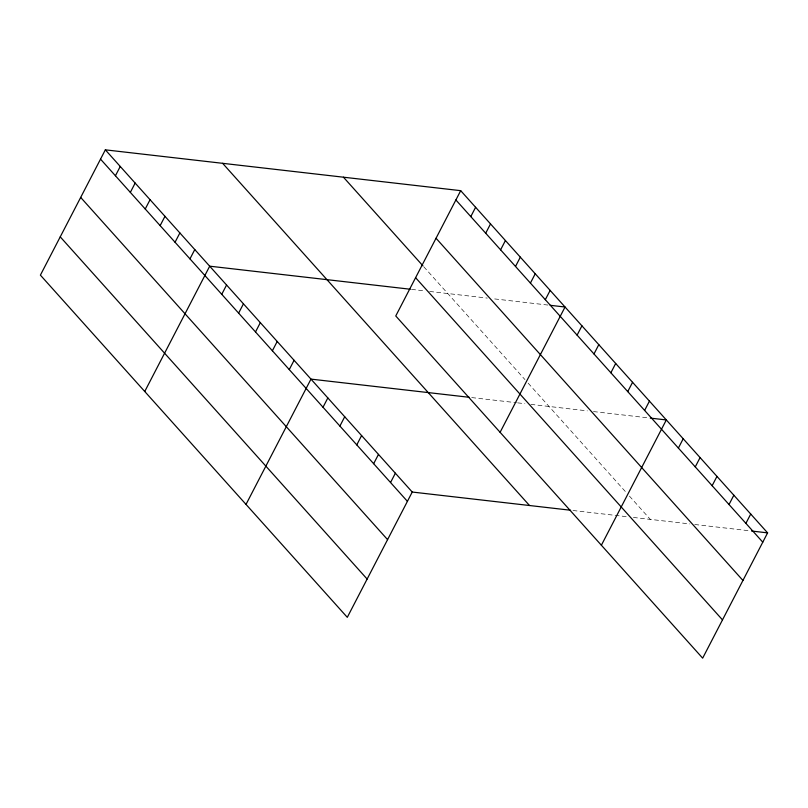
<?xml version="1.0" encoding="UTF-8"?>
<svg xmlns="http://www.w3.org/2000/svg" width="808" height="808" viewBox="0 0 808 808"><rect width="100%" height="100%" fill="white"/><g stroke="black" fill="none" stroke-linecap="round" stroke-linejoin="round"><path stroke-width="0.61" stroke-dasharray="4.04 3.03" d="M411.535 289.375L423.614 290.769M429.654 291.456L487.285 298.081M494.688 298.93L549.006 305.171M471.731 397.587L516.433 402.717M517.645 402.859L524.897 403.687M530.937 404.384L587.325 410.868M593.496 411.575L647.804 417.817M573.003 510.505L626.17 516.615M633.422 517.453L689.83 523.927M694.769 524.503L750.319 530.876M423.766 266.761L524.947 379.578M528.159 383.164L626.22 492.506M629.432 496.092L650.329 519.393"/><path stroke-width="1.21" d="M460.701 190.668L395.758 315.958L702.657 658.156L767.6 532.866L460.701 190.668L105.343 149.844L40.4 275.134L347.299 617.332L412.242 492.042L570.589 510.232M115.433 175.76L120.251 166.458M130.341 192.385L135.158 183.083M145.238 209.009L150.066 199.697M160.146 225.624L164.973 216.322M175.053 242.249L179.881 232.946M189.961 258.873L194.789 249.561M144.743 391.486L209.696 266.185L410.323 289.234M221.746 294.314L226.573 285.012M238.623 313.13L243.45 303.828M255.51 331.957L260.327 322.655M272.387 350.773L277.205 341.471M289.264 369.599L294.092 360.287M246.016 504.404L310.969 379.114L469.317 397.304M323.018 407.242L327.846 397.93M339.905 426.058L344.723 416.756M470.791 216.594L475.609 207.282M356.783 444.885L361.6 435.573M485.699 233.209L490.517 223.907M373.66 463.701L378.487 454.399M500.596 249.834L505.424 240.531M390.537 482.517L395.364 473.215M515.504 266.458L520.332 257.146M530.412 283.073L535.239 273.771M545.319 299.697L550.147 290.395M500.101 432.31L565.045 307.01L550.238 305.313M577.104 335.138L581.932 325.836M593.981 353.965L598.809 344.652M610.868 372.781L615.686 363.479M627.745 391.607L632.563 382.295M644.622 410.424L649.45 401.121M601.374 545.238L666.327 419.938L650.278 418.1M678.377 448.066L683.204 438.764M695.264 466.883L700.082 457.581M712.141 485.709L716.959 476.407M729.018 504.525L733.846 495.223M745.895 523.352L750.723 514.05M751.551 531.018L767.6 532.866M455.884 199.97L762.772 542.168M436.037 238.249L742.936 580.447M343.44 177.194L422.938 265.842M415.595 277.689L722.493 619.888M222.614 163.307L529.513 505.515M105.343 149.844L412.242 492.042M100.525 159.146L407.414 501.344M80.679 197.425L387.577 539.623M60.236 236.855L367.135 579.053"/></g></svg>
